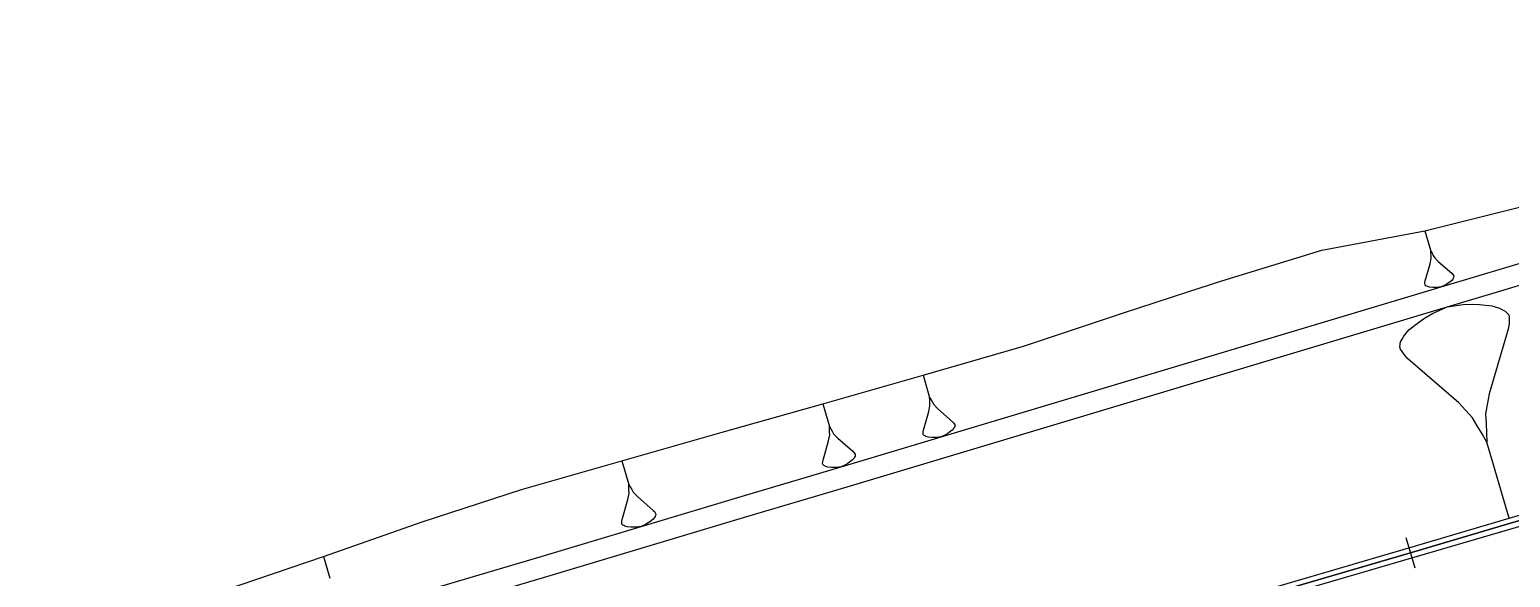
# Model space of a CAD drawing. Extents: x 387562 to 388546, y 804386 to 804945.
# Drawn here: x 388200 to 388270.9, y 804886.3 to 804912.6 of the extents above; entities that cross this region are included whole.
import ezdxf

# ---------------------------------------------------------------- set-up
doc = ezdxf.new("R2010")
doc.units = 0
doc.layers.get('0').update_dxf_attribs({"linetype": 'CONTINUOUS'})

msp = doc.modelspace()

# ---------------------------------------------------------------- linework, layer by layer
at = {"color": 1}
for p, q in [((388266.8118, 804902.9237), (388267.0955, 804901.9554)), ((388267.0955, 804901.9554), (388267.1556, 804901.8528)), ((388267.1003, 804901.8366), (388267.0955, 804901.9554)), ((388267.105, 804901.7179), (388267.1003, 804901.8366)), ((388267.1556, 804901.8528), (388267.2157, 804901.7503)), ((388266.824, 804900.524), (388267.064, 804901.3453)), ((388267.064, 804901.3453), (388267.1098, 804901.5991)), ((388267.1098, 804901.5991), (388267.105, 804901.7179)), ((388267.2157, 804901.7503), (388267.2758, 804901.6477)), ((388267.2758, 804901.6477), (388267.4513, 804901.4588)), ((388267.4513, 804901.4588), (388268.0966, 804900.8969)), ((388266.8092, 804900.3695), (388266.8125, 804900.4606)), ((388266.8125, 804900.4606), (388266.824, 804900.524)), ((388267.8862, 804900.3846), (388267.7836, 804900.3245)), ((388267.9611, 804900.4366), (388267.8862, 804900.3846)), ((388268.0832, 804900.5325), (388267.9611, 804900.4366)), ((388268.15, 804900.6121), (388268.0832, 804900.5325)), ((388268.0966, 804900.8969), (388268.1405, 804900.8496)), ((388268.1405, 804900.8496), (388268.1924, 804900.7748)), ((388268.1695, 804900.6479), (388268.15, 804900.6121)), ((388268.1891, 804900.6837), (388268.1695, 804900.6479)), ((388268.2005, 804900.7471), (388268.1891, 804900.6837)), ((388268.1924, 804900.7748), (388268.2005, 804900.7471)), ((388266.8173, 804900.3418), (388266.8092, 804900.3695)), ((388266.8611, 804900.2946), (388266.8173, 804900.3418)), ((388266.8969, 804900.275), (388266.8611, 804900.2946)), ((388266.9327, 804900.2555), (388266.8969, 804900.275)), ((388267.0319, 804900.2245), (388266.9327, 804900.2555)), ((388267.1864, 804900.2096), (388267.0319, 804900.2245)), ((388267.2775, 804900.2063), (388267.1864, 804900.2096)), ((388267.3963, 804900.2111), (388267.2775, 804900.2063)), ((388267.5981, 804900.2401), (388267.3963, 804900.2111)), ((388267.7836, 804900.3245), (388267.5981, 804900.2401)), ((388266.7925, 804898.7354), (388267.1793, 804898.9621)), ((388267.1793, 804898.9621), (388267.8792, 804899.2805)), ((388267.8792, 804899.2805), (388268.6403, 804899.3901)), ((388268.6403, 804899.3901), (388269.0883, 804899.4081)), ((388269.0883, 804899.4081), (388269.4319, 804899.3955)), ((388269.4319, 804899.3955), (388270.0149, 804899.3396)), ((388270.0149, 804899.3396), (388270.3891, 804899.2226)), ((388270.3891, 804899.2226), (388270.524, 804899.1488)), ((388270.524, 804899.1488), (388270.6589, 804899.0751)), ((388270.6589, 804899.0751), (388270.8244, 804898.8969)), ((388266.0494, 804898.1778), (388266.51, 804898.5394)), ((388266.51, 804898.5394), (388266.7925, 804898.7354)), ((388270.8424, 804898.4489), (388270.7992, 804898.2096)), ((388270.8244, 804898.8969), (388270.855, 804898.7926)), ((388270.855, 804898.7926), (388270.8424, 804898.4489)), ((388265.6067, 804897.3682), (388265.6499, 804897.6075)), ((388265.6499, 804897.6075), (388265.7237, 804897.7424)), ((388265.7237, 804897.7424), (388265.7974, 804897.8773)), ((388265.7974, 804897.8773), (388266.0494, 804898.1778)), ((388270.7992, 804898.2096), (388269.8939, 804895.1116)), ((388265.6372, 804897.2638), (388265.6067, 804897.3682)), ((388265.8333, 804896.9814), (388265.6372, 804897.2638)), ((388265.9988, 804896.8032), (388265.8333, 804896.9814)), ((388268.4329, 804894.6835), (388265.9988, 804896.8032)), ((388242.7863, 804896.0108), (388243.0978, 804894.9476)), ((388243.0978, 804894.9476), (388243.1638, 804894.835)), ((388243.103, 804894.8172), (388243.0978, 804894.9476)), ((388243.1082, 804894.6868), (388243.103, 804894.8172)), ((388243.1638, 804894.835), (388243.2297, 804894.7224)), ((388243.2297, 804894.7224), (388243.2957, 804894.6097)), ((388269.8939, 804895.1116), (388269.721, 804894.1544)), ((388237.9773, 804894.6413), (388238.2958, 804893.5544)), ((388242.7996, 804893.3759), (388243.0631, 804894.2777)), ((388243.0631, 804894.2777), (388243.1135, 804894.5563)), ((388243.1135, 804894.5563), (388243.1082, 804894.6868)), ((388243.2957, 804894.6097), (388243.4884, 804894.4023)), ((388243.4884, 804894.4023), (388244.197, 804893.7853)), ((388269.0949, 804893.971), (388268.4329, 804894.6835)), ((388269.721, 804894.1544), (388269.739, 804893.7064)), ((388238.2958, 804893.5544), (388238.3632, 804893.4393)), ((388238.3011, 804893.4211), (388238.2958, 804893.5544)), ((388238.3065, 804893.2877), (388238.3011, 804893.4211)), ((388238.3118, 804893.1544), (388238.3065, 804893.2877)), ((388238.3632, 804893.4393), (388238.4307, 804893.3241)), ((388238.4307, 804893.3241), (388238.4981, 804893.209)), ((388242.7834, 804893.2062), (388242.787, 804893.3062)), ((388242.787, 804893.3062), (388242.7996, 804893.3759)), ((388244.1823, 804893.3851), (388244.0482, 804893.2799)), ((388244.2556, 804893.4726), (388244.1823, 804893.3851)), ((388244.197, 804893.7853), (388244.2452, 804893.7334)), ((388244.2452, 804893.7334), (388244.3023, 804893.6512)), ((388244.2771, 804893.5119), (388244.2556, 804893.4726)), ((388244.2986, 804893.5512), (388244.2771, 804893.5119)), ((388244.3112, 804893.6208), (388244.2986, 804893.5512)), ((388244.3023, 804893.6512), (388244.3112, 804893.6208)), ((388269.3216, 804893.5841), (388269.0949, 804893.971)), ((388269.5482, 804893.1973), (388269.3216, 804893.5841)), ((388269.739, 804893.7064), (388269.7569, 804893.2584)), ((388237.991, 804891.9476), (388238.2604, 804892.8696)), ((388238.2604, 804892.8696), (388238.3118, 804893.1544)), ((388238.4981, 804893.209), (388238.6952, 804892.997)), ((388238.6952, 804892.997), (388239.4195, 804892.3662)), ((388242.7923, 804893.1758), (388242.7834, 804893.2062)), ((388242.8404, 804893.1239), (388242.7923, 804893.1758)), ((388242.8797, 804893.1025), (388242.8404, 804893.1239)), ((388242.919, 804893.081), (388242.8797, 804893.1025)), ((388243.0279, 804893.0469), (388242.919, 804893.081)), ((388243.1976, 804893.0307), (388243.0279, 804893.0469)), ((388243.2977, 804893.027), (388243.1976, 804893.0307)), ((388243.4281, 804893.0322), (388243.2977, 804893.027)), ((388243.6496, 804893.0641), (388243.4281, 804893.0322)), ((388243.8534, 804893.1568), (388243.6496, 804893.0641)), ((388243.966, 804893.2228), (388243.8534, 804893.1568)), ((388244.0482, 804893.2799), (388243.966, 804893.2228)), ((388269.7749, 804892.8104), (388269.5482, 804893.1973)), ((388269.7569, 804893.2584), (388269.7749, 804892.8104)), ((388270.845, 804889.158), (388269.7749, 804892.8104)), ((388228.3556, 804891.9156), (388228.6885, 804890.7793)), ((388237.9744, 804891.7741), (388237.9781, 804891.8764)), ((388237.9781, 804891.8764), (388237.991, 804891.9476)), ((388239.4045, 804891.9571), (388239.2674, 804891.8495)), ((388239.4794, 804892.0465), (388239.4045, 804891.9571)), ((388239.4195, 804892.3662), (388239.4688, 804892.3131)), ((388239.4688, 804892.3131), (388239.5271, 804892.2291)), ((388239.5014, 804892.0867), (388239.4794, 804892.0465)), ((388239.5234, 804892.1268), (388239.5014, 804892.0867)), ((388239.5362, 804892.198), (388239.5234, 804892.1268)), ((388239.5271, 804892.2291), (388239.5362, 804892.198)), ((388237.9834, 804891.7431), (388237.9744, 804891.7741)), ((388238.0327, 804891.6901), (388237.9834, 804891.7431)), ((388238.0729, 804891.6681), (388238.0327, 804891.6901)), ((388238.113, 804891.6462), (388238.0729, 804891.6681)), ((388238.2244, 804891.6113), (388238.113, 804891.6462)), ((388238.3978, 804891.5947), (388238.2244, 804891.6113)), ((388238.5001, 804891.591), (388238.3978, 804891.5947)), ((388238.6334, 804891.5963), (388238.5001, 804891.591)), ((388238.8599, 804891.6289), (388238.6334, 804891.5963)), ((388239.0682, 804891.7237), (388238.8599, 804891.6289)), ((388239.1833, 804891.7911), (388239.0682, 804891.7237)), ((388239.2674, 804891.8495), (388239.1833, 804891.7911)), ((388228.6885, 804890.7793), (388228.759, 804890.6589)), ((388228.6941, 804890.6399), (388228.6885, 804890.7793)), ((388228.6997, 804890.5005), (388228.6941, 804890.6399)), ((388228.7052, 804890.3611), (388228.6997, 804890.5005)), ((388228.759, 804890.6589), (388228.8295, 804890.5385)), ((388228.8295, 804890.5385), (388228.9001, 804890.4182)), ((388228.3698, 804889.0994), (388228.6515, 804890.0633)), ((388228.6515, 804890.0633), (388228.7052, 804890.3611)), ((388228.9001, 804890.4182), (388229.106, 804890.1965)), ((388229.106, 804890.1965), (388229.8633, 804889.537)), ((388228.3564, 804889.0249), (388228.3698, 804889.0994)), ((388229.8476, 804889.1093), (388229.7043, 804888.9968)), ((388229.926, 804889.2028), (388229.8476, 804889.1093)), ((388229.8633, 804889.537), (388229.9148, 804889.4816)), ((388229.9148, 804889.4816), (388229.9758, 804889.3937)), ((388229.949, 804889.2448), (388229.926, 804889.2028)), ((388229.9719, 804889.2867), (388229.949, 804889.2448)), ((388229.9854, 804889.3612), (388229.9719, 804889.2867)), ((388229.9758, 804889.3937), (388229.9854, 804889.3612)), ((388228.3524, 804888.918), (388228.3564, 804889.0249)), ((388228.3619, 804888.8856), (388228.3524, 804888.918)), ((388228.4134, 804888.8301), (388228.3619, 804888.8856)), ((388228.4554, 804888.8072), (388228.4134, 804888.8301)), ((388228.4974, 804888.7842), (388228.4554, 804888.8072)), ((388228.6138, 804888.7478), (388228.4974, 804888.7842)), ((388228.7952, 804888.7305), (388228.6138, 804888.7478)), ((388228.9021, 804888.7265), (388228.7952, 804888.7305)), ((388229.0415, 804888.7321), (388228.9021, 804888.7265)), ((388229.2783, 804888.7662), (388229.0415, 804888.7321)), ((388229.4961, 804888.8653), (388229.2783, 804888.7662)), ((388229.6164, 804888.9358), (388229.4961, 804888.8653)), ((388229.7043, 804888.9968), (388229.6164, 804888.9358)), ((388214.0691, 804887.328), (388214.371, 804886.2975))]:
    msp.add_line(p, q, dxfattribs=at)
at = {"color": 3}
msp.add_line((388265.9061, 804888.232), (388266.3278, 804886.7925), dxfattribs=at)
at = {"color": 1, "linetype": 'CONTINUOUS'}
for points in [[(388255.4666, 804900), (388257.0931, 804900.5289), (388261.8708, 804902.0049), (388266.8118, 804902.9237), (388271.6661, 804904.1386), (388276.4677, 804905.5331), (388281.2698, 804906.926), (388286.0719, 804908.3189), (388290.8553, 804909.7754), (388295.6386, 804911.2325), (388300, 804912.561)], [(388266.7967, 804900), (388267.5981, 804900.2401), (388272.3878, 804901.6753), (388277.1775, 804903.1105), (388281.9671, 804904.5457), (388286.7568, 804905.9809), (388291.5458, 804907.4187), (388296.3347, 804908.8564), (388300, 804909.9568)], [(388270.2805, 804900), (388272.6689, 804900.7157), (388277.4586, 804902.1509), (388282.2483, 804903.5861), (388287.038, 804905.0213), (388291.8269, 804906.459), (388296.6159, 804907.8968), (388300, 804908.9128)], [(388200, 804883.1601), (388204.5092, 804884.3913), (388209.3291, 804885.7234), (388214.0691, 804887.328), (388218.7927, 804888.9889), (388223.5509, 804890.5314), (388228.3556, 804891.9156), (388233.1672, 804893.276), (388237.9773, 804894.6413), (388242.7863, 804896.0108), (388247.5882, 804897.4042), (388252.3361, 804898.982), (388255.4666, 804900)], [(388200, 804878.975), (388200.8146, 804879.2184), (388205.6054, 804880.6498), (388210.3962, 804882.0811), (388215.187, 804883.5125), (388219.9778, 804884.9438), (388224.7686, 804886.3752), (388229.5595, 804887.8066), (388234.3503, 804889.2379), (388239.1411, 804890.6693), (388243.9308, 804892.1045), (388248.7205, 804893.5397), (388253.5102, 804894.9749), (388258.2999, 804896.4101), (388263.0895, 804897.8453), (388267.8792, 804899.2805), (388270.2805, 804900)], [(388200, 804880.0187), (388200.5334, 804880.1781), (388205.3242, 804881.6094), (388210.115, 804883.0408), (388214.9058, 804884.4721), (388219.6967, 804885.9035), (388224.4875, 804887.3349), (388229.2783, 804888.7662), (388234.0691, 804890.1976), (388238.8599, 804891.6289), (388243.6496, 804893.0641), (388248.4393, 804894.4993), (388253.229, 804895.9345), (388258.0187, 804897.3697), (388262.8084, 804898.8049), (388266.7967, 804900)], [(388200, 804868.4014), (388203.6688, 804869.4764), (388208.4671, 804870.8822), (388213.2654, 804872.288), (388218.0637, 804873.6939), (388222.862, 804875.0997), (388227.6603, 804876.5055), (388232.4586, 804877.9113), (388237.2569, 804879.3172), (388242.0552, 804880.723), (388246.8535, 804882.1288), (388251.6518, 804883.5347), (388256.4501, 804884.9405), (388261.2484, 804886.3463), (388266.0467, 804887.7522), (388270.845, 804889.158), (388275.6433, 804890.5638), (388280.4416, 804891.9697), (388285.2399, 804893.3755), (388290.0382, 804894.7813), (388294.8364, 804896.1872), (388299.6347, 804897.593), (388300, 804897.7)], [(388200, 804867.8804), (388203.8094, 804868.9965), (388208.6077, 804870.4024), (388213.406, 804871.8082), (388218.2043, 804873.214), (388223.0026, 804874.6199), (388227.8009, 804876.0257), (388232.5992, 804877.4315), (388237.3975, 804878.8374), (388242.1958, 804880.2432), (388246.9941, 804881.649), (388251.7924, 804883.0548), (388256.5907, 804884.4607), (388261.389, 804885.8665), (388266.1873, 804887.2723), (388270.9856, 804888.6782), (388275.7839, 804890.084), (388280.5821, 804891.4898), (388285.3804, 804892.8957), (388290.1787, 804894.3015), (388294.977, 804895.7073), (388299.7753, 804897.1132), (388300, 804897.179)]]:
    msp.add_lwpolyline(points, dxfattribs=at)
at = {"color": 7, "linetype": 'CONTINUOUS'}
msp.add_lwpolyline([(388300, 804897.4395), (388299.705, 804897.3531), (388294.9067, 804895.9472), (388290.1084, 804894.5414), (388285.3102, 804893.1356), (388280.5119, 804891.7298), (388275.7136, 804890.3239), (388270.9153, 804888.9181), (388266.117, 804887.5123), (388261.3187, 804886.1064), (388256.5204, 804884.7006), (388251.7221, 804883.2948), (388246.9238, 804881.8889), (388242.1255, 804880.4831), (388237.3272, 804879.0773), (388232.5289, 804877.6714), (388227.7306, 804876.2656), (388222.9323, 804874.8598), (388218.134, 804873.4539), (388213.3357, 804872.0481), (388208.5374, 804870.6423), (388203.7391, 804869.2364), (388200, 804868.1409)], dxfattribs=at)
at = {"color": 3, "linetype": 'CONTINUOUS'}
msp.add_lwpolyline([(388200, 804868.1409), (388203.7391, 804869.2364), (388208.5374, 804870.6423), (388213.3357, 804872.0481), (388218.134, 804873.4539), (388222.9323, 804874.8598), (388227.7306, 804876.2656), (388232.5289, 804877.6714), (388237.3272, 804879.0773), (388242.1255, 804880.4831), (388246.9238, 804881.8889), (388251.7221, 804883.2948), (388256.5204, 804884.7006), (388261.3187, 804886.1064), (388266.117, 804887.5123), (388270.9153, 804888.9181), (388275.7136, 804890.3239), (388280.5119, 804891.7298), (388285.3102, 804893.1356), (388290.1084, 804894.5414), (388294.9067, 804895.9472), (388299.705, 804897.3531), (388300, 804897.4395)], dxfattribs=at)

doc.saveas('drawing.dxf')
